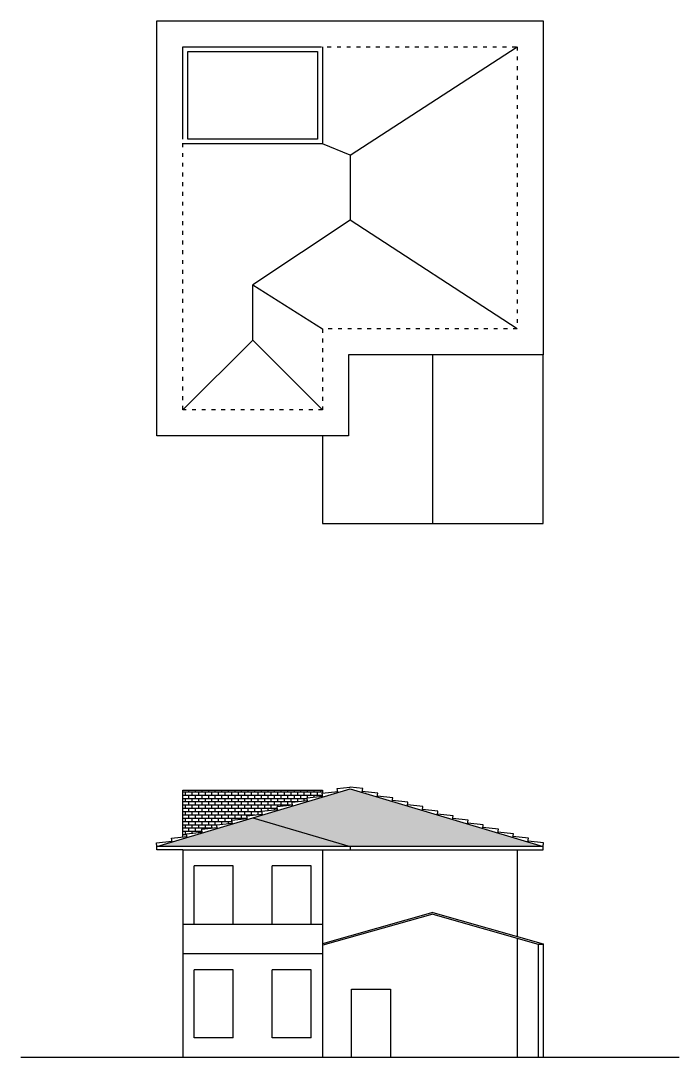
# Model space of a CAD drawing. Header units: millimetres. Extents: x 2474 to 13490, y 3748 to 6960.
# Drawn here: x 11460 to 13490, y 3763 to 6960 of the extents above; entities that cross this region are included whole.
import ezdxf

# ---------------------------------------------------------------- set-up
doc = ezdxf.new("R2010")
doc.units = ezdxf.units.MM
doc.linetypes.add('ACAD_ISO03W100', pattern=[30, 12, -18])
for name, color, linetype in [('02', 2, 'Continuous'), ('03', 3, 'Continuous'), ('1', 1, 'Continuous'), ('2', 2, 'Continuous'), ('4', 4, 'Continuous'), ('6', 6, 'Continuous'), ('Blocos 2', 2, 'Continuous'), ('hachura', 1, 'Continuous'), ('Parede', 5, 'Continuous'), ('Parede Baixa', 3, 'Continuous')]:
    doc.layers.add(name, color=color, linetype=linetype)

# ---------------------------------------------------------------- blocks, each defined once
blk = doc.blocks.new('TELHAC')
blk.add_lwpolyline([(-0.461, -0.218), (-0.49, -0.102), (0, 0)])

msp = doc.modelspace()

# ---------------------------------------------------------------- hatches: boundary and pattern name
at = {"layer": 'hachura'}
h = msp.add_hatch(dxfattribs=at)
h.set_pattern_fill('AR-B816', color=256, scale=0.05)
h.paths.add_polyline_path([(12296.5, 4550), (12344.3, 4555), (12343, 4563.9), (12390.7, 4568.9), (12389.5, 4577.8), (12390.2, 4577.9), (12390.2, 4587.4), (11960.2, 4587.4), (11960.2, 4442.5), (11972.8, 4443.8), (11971.5, 4452.7), (12019.2, 4457.7), (12017.9, 4466.6), (12065.8, 4471.7), (12064.5, 4480.5), (12112.2, 4485.6), (12110.9, 4494.5), (12158.6, 4499.5), (12157.3, 4508.4), (12205.1, 4513.4), (12204.7, 4516.6), (12203.9, 4522.3), (12251.6, 4527.4), (12250.3, 4536.3), (12297.8, 4541.3)])
h = msp.add_hatch(dxfattribs=at)
h.set_pattern_fill('TELHA2', color=256, scale=20, style=0, pattern_type=2)
h.set_pattern_definition([(0, (12419.097, 4516.886), (20, 20), [6.4, -13.6]), (125.2176, (12438.2975, 4518.8857), (140.0000233, -199.9999833), [4.16174, -412.01132]), (160.71, (12435.8975, 4522.2857), (340.0001037, -119.9997299), [4.23792, -419.55448]), (199.29, (12431.8975, 4523.6857), (-340.0001037, -119.9997299), [4.23792, -419.55448]), (234.7824, (12427.8975, 4522.2857), (-140.0000233, -199.9999833), [4.16174, -412.01132]), (270, (12425.497, 4518.886), (20, -20), [2, -18]), (90, (12438.297, 4516.886), (-20, 20), [2, -18]), (0, (12419.097, 4517.686), (20, 20), [5.6, -14.4]), (126.3844, (12439.0975, 4519.2857), (220.0002583, -299.9998111), [4.72016, -467.29678]), (162.3499, (12436.2975, 4523.0857), (-380.0000564, 119.9998371), [4.61736, -457.1185]), (197.6501, (12431.8975, 4524.4857), (380.0000564, 119.9998371), [4.61736, -457.1185]), (233.6156, (12427.4975, 4523.0857), (-220.0002583, -299.9998111), [4.72016, -467.29678]), (270, (12424.697, 4519.286), (20, -20), [1.6, -18.4]), (90, (12439.097, 4517.686), (-20, 20), [1.6, -18.4]), (0, (12438.297, 4517.686), (20, 20), [0.8, -19.2]), (87.3974, (12424.6975, 4519.2857), (-20.0002838, -419.9999864), [17.61818, -422.83614]), (92.6026, (12439.0975, 4519.2857), (-20.0002838, 419.9999864), [17.61818, -422.83614]), (0, (12438.297, 4516.886), (20, 20), [0.8, -19.2])])
h.paths.add_polyline_path([(12872, 4471.8), (12475.9, 4591.6), (12175.2, 4501.9), (12474.7, 4413.5), (13070.2, 4413.4)])
h = msp.add_hatch(dxfattribs=at)
h.set_pattern_fill('TELHA2', color=256, scale=20, style=0, pattern_type=2)
h.set_pattern_definition([(0, (11824.097, 4516.886), (20, 20), [6.4, -13.6]), (125.2176, (11843.2975, 4518.8857), (140.0000233, -199.9999833), [4.16174, -412.01132]), (160.71, (11840.8975, 4522.2857), (340.0001037, -119.9997299), [4.23792, -419.55448]), (199.29, (11836.8975, 4523.6857), (-340.0001037, -119.9997299), [4.23792, -419.55448]), (234.7824, (11832.8975, 4522.2857), (-140.0000233, -199.9999833), [4.16174, -412.01132]), (270, (11830.497, 4518.886), (20, -20), [2, -18]), (90, (11843.297, 4516.886), (-20, 20), [2, -18]), (0, (11824.097, 4517.686), (20, 20), [5.6, -14.4]), (126.3844, (11844.0975, 4519.2857), (220.0002583, -299.9998111), [4.72016, -467.29678]), (162.3499, (11841.2975, 4523.0857), (-380.0000564, 119.9998371), [4.61736, -457.1185]), (197.6501, (11836.8975, 4524.4857), (380.0000564, 119.9998371), [4.61736, -457.1185]), (233.6156, (11832.4975, 4523.0857), (-220.0002583, -299.9998111), [4.72016, -467.29678]), (270, (11829.697, 4519.286), (20, -20), [1.6, -18.4]), (90, (11844.097, 4517.686), (-20, 20), [1.6, -18.4]), (0, (11843.297, 4517.686), (20, 20), [0.8, -19.2]), (87.3974, (11829.6975, 4519.2857), (-20.0002838, -419.9999864), [17.61818, -422.83614]), (92.6026, (11844.0975, 4519.2857), (-20.0002838, 419.9999864), [17.61818, -422.83614]), (0, (11843.297, 4516.886), (20, 20), [0.8, -19.2])])
h.paths.add_polyline_path([(12277, 4471.8), (12175.2, 4501.9), (12173.7, 4501.5), (11880.2, 4413.4), (12475.2, 4413.4)])

# ---------------------------------------------------------------- linework, layer by layer
at = {"layer": '02'}
for p, q in [((11960.2, 4442.5), (11960.2, 4587.4)), ((11960.2, 4587.4), (12390.2, 4587.4)), ((12390.2, 4587.4), (12390.2, 4577.9)), ((12436, 4591.8), (12474.5, 4595.9)), ((12437.6, 4580.4), (12436, 4591.8)), ((12475.8, 4595.9), (12474.5, 4595.9)), ((12514.4, 4591.8), (12475.8, 4595.9)), ((12512.7, 4580.4), (12514.4, 4591.8))]:
    msp.add_line(p, q, dxfattribs=at)
at = {"layer": '03'}
for p, q in [((12730.2, 5409.7), (12730.2, 5929.7)), ((13070.2, 5409.7), (13070.2, 5929.7)), ((12390.2, 5679.7), (12390.2, 5409.7)), ((12390.2, 5409.7), (13070.2, 5409.7)), ((12175.2, 4501.9), (12475.2, 4591.4)), ((12475.2, 4591.4), (13070.2, 4413.4)), ((11880.2, 4413.4), (12175.2, 4501.9)), ((12175.2, 4501.9), (12475.2, 4413.4))]:
    msp.add_line(p, q, dxfattribs=at)
at = {"layer": '1'}
for p, q in [((11995.2, 4173.4), (11995.2, 4353.4)), ((12115.2, 4353.4), (11995.2, 4353.4)), ((12115.2, 4173.4), (12115.2, 4353.4)), ((12355.2, 4353.4), (12235.2, 4353.4)), ((12235.2, 4173.4), (12235.2, 4353.4)), ((12355.2, 4173.4), (12355.2, 4353.4)), ((11995.2, 3823.4), (11995.2, 4033.4)), ((12115.2, 4033.4), (11995.2, 4033.4)), ((12115.2, 3823.4), (12115.2, 4033.4)), ((12235.2, 3823.4), (12235.2, 4033.4)), ((12355.2, 4033.4), (12235.2, 4033.4)), ((12355.2, 3823.4), (12355.2, 4033.4)), ((12480.2, 3763.4), (12480.2, 3973.4)), ((12480.2, 3973.4), (12600.2, 3973.4)), ((12600.2, 3973.4), (12600.2, 3763.4)), ((12115.2, 3823.4), (11995.2, 3823.4)), ((12355.2, 3823.4), (12235.2, 3823.4))]:
    msp.add_line(p, q, dxfattribs=at)
at = {"layer": '2', "linetype": 'ACAD_ISO03W100'}
for p, q in [((12375.2, 6879.7), (12990.2, 6879.7)), ((12990.2, 6879.7), (12990.2, 6009.7)), ((11960.2, 5759.7), (11960.2, 6594.7)), ((12990.2, 6009.7), (12390.2, 6009.7)), ((12390.2, 6009.7), (12390.2, 5759.7)), ((12390.2, 5759.7), (11960.2, 5759.7))]:
    msp.add_line(p, q, dxfattribs=at)
at = {"layer": '4'}
for p, q in [((11880.2, 6959.7), (13070.2, 6959.7)), ((11880.2, 5679.7), (11880.2, 6959.7)), ((13070.2, 6959.7), (13070.2, 5929.7)), ((13070.2, 5929.7), (12470.2, 5929.7)), ((12470.2, 5929.7), (12470.2, 5679.7)), ((12470.2, 5679.7), (11880.2, 5679.7)), ((11880.2, 4403.4), (11880.2, 4413.4)), ((12475.2, 4413.4), (11880.2, 4413.4)), ((12475.2, 4413.4), (12475.2, 4403.4)), ((11960.2, 4403.4), (11880.2, 4403.4)), ((11960.2, 4403.4), (12475.2, 4403.4)), ((12730.2, 4209.4), (12390.2, 4113.4)), ((12730.2, 4204.2), (12391.5, 4108.6)), ((12730.2, 4209.4), (13070.2, 4113.4)), ((12730.2, 4204.2), (13055.2, 4112.4)), ((13055.2, 4112.4), (13055.2, 3763.4)), ((13055.2, 4112.4), (13070.2, 4112.4)), ((13070.2, 4113.4), (13070.2, 3763.4))]:
    msp.add_line(p, q, dxfattribs=at)
at = {"layer": '6'}
for p, q in [((11960.2, 6879.7), (12375.2, 6879.7)), ((11960.2, 6594.7), (11960.2, 6879.7)), ((12390.2, 6879.7), (12390.2, 6579.7)), ((11975.2, 6864.7), (12375.2, 6864.7)), ((11975.2, 6594.7), (11975.2, 6864.7)), ((12375.2, 6864.7), (12375.2, 6594.7)), ((12375.2, 6594.7), (11975.2, 6594.7)), ((12390.2, 6579.7), (11960.2, 6579.7)), ((11460.2, 3763.4), (13490.2, 3763.4))]:
    msp.add_line(p, q, dxfattribs=at)
at = {"layer": 'Parede'}
for p, q in [((12475.2, 6544.7), (12990.2, 6879.7)), ((12475.2, 6544.7), (12390.2, 6579.7)), ((12475.2, 6544.7), (12475.2, 6344.7)), ((12475.2, 6344.7), (12175.2, 6144.9)), ((12990.2, 6009.7), (12475.2, 6344.7)), ((12175.2, 5974.7), (12175.2, 6144.9)), ((12175.2, 6144.9), (12390.2, 6009.7)), ((11960.2, 5759.7), (12175.2, 5974.7)), ((12390.2, 5759.7), (12175.2, 5974.7)), ((11960.2, 4403.4), (11960.2, 3763.4)), ((12390.2, 4403.4), (12390.2, 3763.4)), ((11960.2, 4173.4), (12390.2, 4173.4)), ((11960.2, 4083.4), (12390.2, 4083.4))]:
    msp.add_line(p, q, dxfattribs=at)
at = {"layer": 'Parede Baixa'}
for p, q in [((13070.2, 4413.4), (12475.2, 4413.4)), ((13070.2, 4403.4), (13070.2, 4413.4)), ((12475.2, 4403.4), (12990.2, 4403.4)), ((12990.2, 4403.4), (12990.2, 4136)), ((12990.2, 4403.4), (12990.2, 4403.4)), ((12990.2, 4403.4), (13070.2, 4403.4)), ((12990.2, 4130.8), (12990.2, 3763.4))]:
    msp.add_line(p, q, dxfattribs=at)

# ---------------------------------------------------------------- block references
at = {"layer": 'Blocos 2', "yscale": 95.92329203729095, "zscale": 95.92329203729095}
for p, xscale, rotation in [((12390.7, 4568.9), 95.92329203729095, 354.3428280203422), ((12437.3, 4582.9), 95.92329203729095, 354.3428280203422), ((12513.1, 4582.9), -95.92329203729095, 5.657171979657845), ((12559.6, 4568.9), -95.92329203729095, 5.657171979657845), ((12298.1, 4541.3), 95.92329203729095, 354.3428280203422), ((12344.3, 4555), 95.92329203729095, 354.3428280203422), ((12606.1, 4555), -95.92329203729095, 5.657171979657845), ((12652.3, 4541.3), -95.92329203729095, 5.657171979657845), ((12205.1, 4513.4), 95.92329203729095, 354.3428280203422), ((12251.6, 4527.4), 95.92329203729095, 354.3428280203422), ((12698.7, 4527.4), -95.92329203729095, 5.657171979657845), ((12745.3, 4513.4), -95.92329203729095, 5.657171979657845), ((12065.7, 4471.6), 95.92329203729095, 354.3428280203422), ((12112.2, 4485.6), 95.92329203729095, 354.3428280203422), ((12158.6, 4499.5), 95.92329203729095, 354.3428280203422), ((12791.7, 4499.5), -95.92329203729095, 5.657171979657845), ((12838.1, 4485.6), -95.92329203729095, 5.657171979657845), ((12884.7, 4471.6), -95.92329203729095, 5.657171979657845), ((11972.8, 4443.8), 95.92329203729095, 354.3428280203422), ((12019.2, 4457.7), 95.92329203729095, 354.3428280203422), ((12931.1, 4457.7), -95.92329203729095, 5.657171979657845), ((12977.6, 4443.8), -95.92329203729095, 5.657171979657845), ((11926.2, 4429.8), 95.92329203729095, 354.3428280203422), ((13024.1, 4429.8), -95.92329203729095, 5.657171979657845)]:
    msp.add_blockref('TELHAC', p, dxfattribs=dict(at, xscale=xscale, rotation=rotation))

doc.saveas('drawing.dxf')
